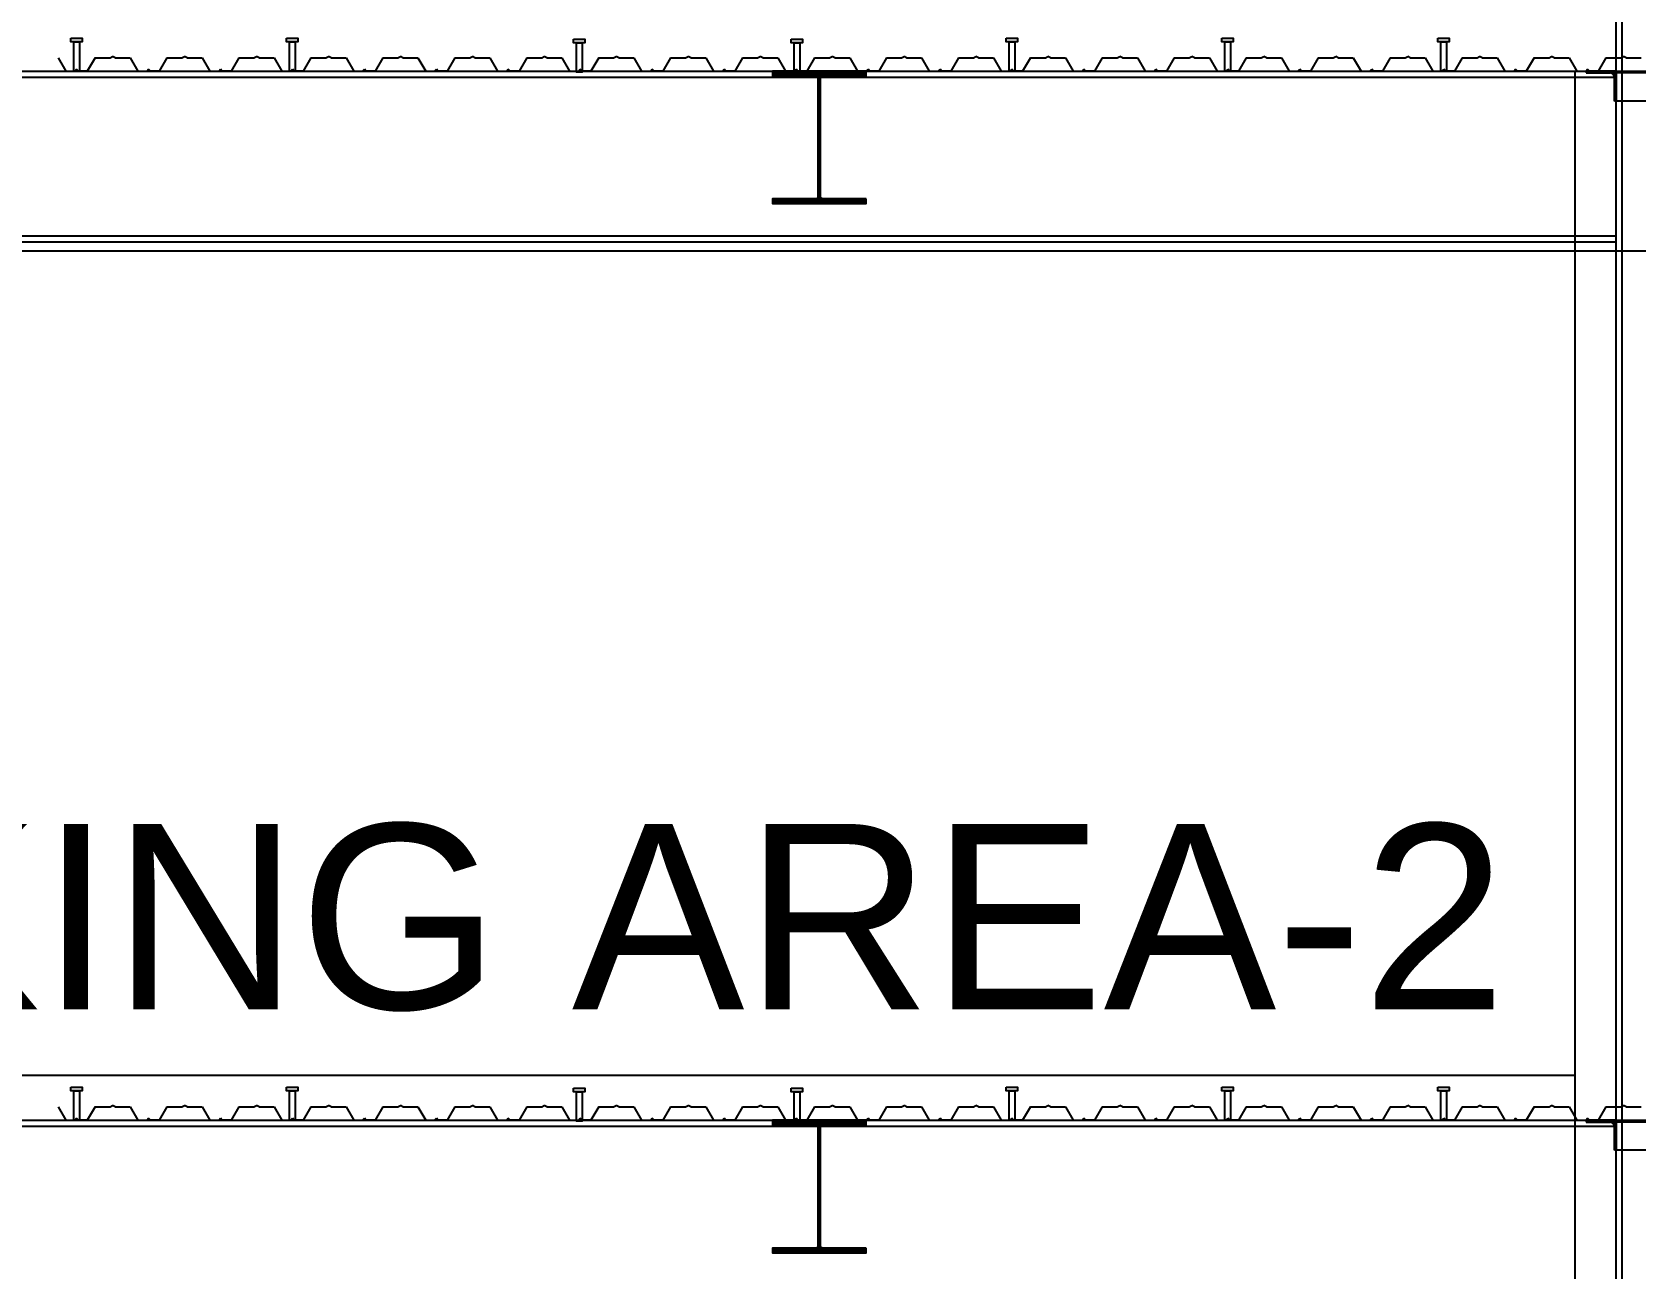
# Model space of a CAD drawing. Header units: millimetres. Extents: x 2148 to 2681, y 758 to 986.
# Drawn here: x 2204.462 to 2207.137, y 857.584 to 859.647 of the extents above; entities that cross this region are included whole.
import ezdxf

# ---------------------------------------------------------------- set-up
doc = ezdxf.new("R2010")
doc.units = ezdxf.units.MM
doc.linetypes.add('HIDDEN', pattern=[0.375, 0.25, -0.125])
for name, color, linetype in [('D', 1, 'Continuous'), ('HATCH', 8, 'Continuous'), ('Layer2', 8, 'Continuous'), ('TEXT', 6, 'Continuous')]:
    doc.layers.add(name, color=color, linetype=linetype)
doc.styles.add('SWISS', font='swissl.ttf')

msp = doc.modelspace()

# ---------------------------------------------------------------- hatches: boundary and pattern name
at = {"layer": 'HATCH', "ltscale": 0.5}
h = msp.add_hatch(dxfattribs=at)
h.set_pattern_fill('ANSI31', color=256, scale=0.00775, style=0)
h.set_pattern_definition([(45, (64006.031959, 2989.7111039), (-0.000685009694274, 0.000685009694274), [])])
edge = h.paths.add_edge_path()
edge.add_line((2205.8534623, 859.3689339), (2205.780374, 859.3689339))
edge.add_arc((2205.780374, 859.3719562), 0.0030223, 174.0972671, 270, ccw=False)
edge.add_line((2205.7773678, 859.372267), (2205.7773678, 859.5709758))
edge.add_arc((2205.780374, 859.5712866), 0.0030223, 89.6345547, 185.9027329, ccw=False)
edge.add_line((2205.7803933, 859.5743089), (2205.8534623, 859.5743089))
edge.add_line((2205.8534623, 859.5743089), (2205.8534623, 859.5820589))
edge.add_line((2205.8534623, 859.5820589), (2205.6968324, 859.5820589))
edge.add_line((2205.6968324, 859.5820589), (2205.6968324, 859.5743089))
edge.add_line((2205.6968324, 859.5743089), (2205.7696889, 859.5743089))
edge.add_arc((2205.7697081, 859.5712866), 0.0030223, -4.2920933, 90.3654453, ccw=False)
edge.add_line((2205.7727219, 859.5710605), (2205.7727219, 859.3721824))
edge.add_arc((2205.7697081, 859.3719562), 0.0030223, -89.9999999, 4.2920934, ccw=False)
edge.add_line((2205.7697081, 859.3689339), (2205.6968324, 859.3689339))
edge.add_line((2205.6968324, 859.3689339), (2205.6968324, 859.3611839))
edge.add_line((2205.6968324, 859.3611839), (2205.8534623, 859.3611839))
edge.add_line((2205.8534623, 859.3611839), (2205.8534623, 859.3689339))
h = msp.add_hatch(dxfattribs=at)
h.set_pattern_fill('ANSI31', color=256, scale=0.01, style=0)
h.set_pattern_definition([(45, (81958.543143, 3608.1356654), (-0.000883883476483, 0.000883883476483), [])])
h.paths.add_polyline_path([(2207.1012112, 859.5726456, 0.318843234), (2207.0949172, 859.5790589), (2207.104347, 859.5790589), (2207.1042112, 859.5320591), (2207.1012112, 859.5320591)])
h.paths.add_polyline_path([(2207.0543436, 859.5820589), (2207.0543436, 859.5790589), (2207.104347, 859.5790589), (2207.1043557, 859.5820589)])
h = msp.add_hatch(dxfattribs=at)
h.set_pattern_fill('ANSI31', color=256, scale=0.00775, style=0)
h.set_pattern_definition([(45, (64006.031959, 2987.9611039), (-0.000685009694274, 0.000685009694274), [])])
edge = h.paths.add_edge_path()
edge.add_line((2205.8534623, 857.6189339), (2205.780374, 857.6189339))
edge.add_arc((2205.780374, 857.6219562), 0.0030223, 174.0972671, 270, ccw=False)
edge.add_line((2205.7773678, 857.622267), (2205.7773678, 857.8209758))
edge.add_arc((2205.780374, 857.8212866), 0.0030223, 89.6345547, 185.9027329, ccw=False)
edge.add_line((2205.7803933, 857.8243089), (2205.8534623, 857.8243089))
edge.add_line((2205.8534623, 857.8243089), (2205.8534623, 857.8320589))
edge.add_line((2205.8534623, 857.8320589), (2205.6968324, 857.8320589))
edge.add_line((2205.6968324, 857.8320589), (2205.6968324, 857.8243089))
edge.add_line((2205.6968324, 857.8243089), (2205.7696889, 857.8243089))
edge.add_arc((2205.7697081, 857.8212866), 0.0030223, -4.2920933, 90.3654453, ccw=False)
edge.add_line((2205.7727219, 857.8210605), (2205.7727219, 857.6221824))
edge.add_arc((2205.7697081, 857.6219562), 0.0030223, -89.9999999, 4.2920934, ccw=False)
edge.add_line((2205.7697081, 857.6189339), (2205.6968324, 857.6189339))
edge.add_line((2205.6968324, 857.6189339), (2205.6968324, 857.6111839))
edge.add_line((2205.6968324, 857.6111839), (2205.8534623, 857.6111839))
edge.add_line((2205.8534623, 857.6111839), (2205.8534623, 857.6189339))
h = msp.add_hatch(dxfattribs=at)
h.set_pattern_fill('ANSI31', color=256, scale=0.01, style=0)
h.set_pattern_definition([(45, (81958.543143, 3606.3856654), (-0.000883883476483, 0.000883883476483), [])])
h.paths.add_polyline_path([(2207.1012112, 857.8226456, 0.318843234), (2207.0949172, 857.8290589), (2207.104347, 857.8290589), (2207.1042112, 857.7820591), (2207.1012112, 857.7820591)])
h.paths.add_polyline_path([(2207.0543436, 857.8320589), (2207.0543436, 857.8290589), (2207.104347, 857.8290589), (2207.1043557, 857.8320589)])

# ---------------------------------------------------------------- linework, layer by layer
at = {"layer": 'D', "ltscale": 0.5}
for p, q in [((2202.9467128, 859.5820589, 0), (2207.103733, 859.5820589, 0)), ((2202.9467128, 859.5720589, 0), (2207.103733, 859.5720589, 0)), ((2207.0543436, 859.5820589, 0), (2207.0543436, 859.5790589, 0)), ((2207.4973476, 859.5790589, 0), (2207.0543436, 859.5790589, 0)), ((2207.1012112, 859.5320591, 0), (2207.1012112, 859.5726456, 0)), ((2207.45048, 859.5320591, 0), (2207.1012112, 859.5320591, 0)), ((2202.9467128, 859.3070589, 0), (2207.103733, 859.3070589, 0)), ((2202.9467128, 859.2970589, 0), (2207.103733, 859.2970589, 0)), ((2202.9467128, 857.9070589, 0), (2207.0353786, 857.9070589, 0.0000001)), ((2202.9467128, 857.9070589, 0), (2207.0353786, 857.9070589, 0)), ((2202.9467128, 857.8320589, 0), (2207.103733, 857.8320589, 0)), ((2202.9467128, 857.8220589, 0), (2207.103733, 857.8220589, 0)), ((2207.0543436, 857.8320589, 0), (2207.0543436, 857.8290589, 0)), ((2207.4973476, 857.8290589, 0), (2207.0543436, 857.8290589, 0)), ((2207.1012112, 857.7820591, 0), (2207.1012112, 857.8226456, 0)), ((2207.45048, 857.7820591, 0), (2207.1012112, 857.7820591, 0))]:
    msp.add_line(p, q, dxfattribs=at)
at = {"layer": 'D', "color": 3, "ltscale": 0.5}
for p, q in [((2207.1043557, 853.1570589, 0), (2207.1043557, 859.5820587, 0)), ((2207.1143557, 853.1570589, 0), (2207.1143557, 859.5820587, 0))]:
    msp.add_line(p, q, dxfattribs=at)
at = {"layer": 'D', "color": 3, "ltscale": 0.5, "elevation": 0}
for points in [[(2205.8534623, 859.3689339), (2205.780374, 859.3689339, -0.444720244), (2205.7773678, 859.372267), (2205.7773678, 859.5709758, -0.446631522), (2205.7803933, 859.5743089), (2205.8534623, 859.5743089), (2205.8534623, 859.5820589), (2205.6968324, 859.5820589), (2205.6968324, 859.5743089), (2205.7696889, 859.5743089, -0.438228127), (2205.7727219, 859.5710605), (2205.7727219, 859.3721824, -0.436328672), (2205.7697081, 859.3689339), (2205.6968324, 859.3689339), (2205.6968324, 859.3611839), (2205.8534623, 859.3611839)], [(2205.8534623, 857.6189339), (2205.780374, 857.6189339, -0.444720244), (2205.7773678, 857.622267), (2205.7773678, 857.8209758, -0.446631522), (2205.7803933, 857.8243089), (2205.8534623, 857.8243089), (2205.8534623, 857.8320589), (2205.6968324, 857.8320589), (2205.6968324, 857.8243089), (2205.7696889, 857.8243089, -0.438228127), (2205.7727219, 857.8210605), (2205.7727219, 857.6221824, -0.436328672), (2205.7697081, 857.6189339), (2205.6968324, 857.6189339), (2205.6968324, 857.6111839), (2205.8534623, 857.6111839)]]:
    msp.add_lwpolyline(points, format="xyb", close=True, dxfattribs=at)
at = {"layer": 'D', "ltscale": 0.5}
for centre in [(2207.0935468, 859.5714189, 0), (2207.0935468, 857.8214189, 0)]:
    msp.add_arc(centre, 0.0077619, 9.0929731, 79.8310934, dxfattribs=at)
at = {"layer": 'HATCH', "ltscale": 0.5}
for p, q in [((2204.5056853, 859.6042302, 0), (2204.5185458, 859.5820589, 0)), ((2204.5670655, 859.6042302, 0), (2204.554205, 859.5820589, 0)), ((2204.5670655, 859.6042302, 0), (2204.5920655, 859.6042302, 0)), ((2204.5920655, 859.6042302, 0), (2204.5963789, 859.6065789, -0.0000002)), ((2204.6006922, 859.6042302, 0), (2204.5963789, 859.6065789, -0.0000002)), ((2204.6006922, 859.6042302, 0), (2204.6256922, 859.6042302, 0)), ((2204.6256922, 859.6042302, 0), (2204.6385527, 859.5820589, 0)), ((2204.6870725, 859.6042302, 0), (2204.6742119, 859.5820589, 0)), ((2204.6870725, 859.6042302, 0), (2204.7120725, 859.6042302, 0)), ((2204.7120725, 859.6042302, 0), (2204.7163858, 859.6065789, -0.0000002)), ((2204.7206992, 859.6042302, 0), (2204.7163858, 859.6065789, -0.0000002)), ((2204.7206992, 859.6042302, 0), (2204.7456992, 859.6042302, 0)), ((2204.7456992, 859.6042302, 0), (2204.7585597, 859.5820589, 0)), ((2204.8070794, 859.6042302, 0), (2204.7942189, 859.5820589, 0)), ((2204.8070794, 859.6042302, 0), (2204.8320794, 859.6042302, 0)), ((2204.8320794, 859.6042302, 0), (2204.8363927, 859.6065789, -0.0000002)), ((2204.8407061, 859.6042302, 0), (2204.8363927, 859.6065789, -0.0000002)), ((2204.8407061, 859.6042302, 0), (2204.8657061, 859.6042302, 0)), ((2204.8657061, 859.6042302, 0), (2204.8785666, 859.5820589, 0)), ((2204.9270863, 859.6042302, 0), (2204.9142258, 859.5820589, 0)), ((2204.9270863, 859.6042302, 0), (2204.9520863, 859.6042302, 0)), ((2204.9520863, 859.6042302, 0), (2204.9563996, 859.6065789, -0.0000002)), ((2204.960713, 859.6042302, 0), (2204.9563996, 859.6065789, -0.0000002)), ((2204.960713, 859.6042302, 0), (2204.985713, 859.6042302, 0)), ((2204.985713, 859.6042302, 0), (2204.9985735, 859.5820589, 0)), ((2205.0470932, 859.6042302, 0), (2205.0342327, 859.5820589, 0)), ((2205.0470932, 859.6042302, 0), (2205.0720932, 859.6042302, 0)), ((2205.0720932, 859.6042302, 0), (2205.0764066, 859.6065789, -0.0000002)), ((2205.0807199, 859.6042302, 0), (2205.0764066, 859.6065789, -0.0000002)), ((2205.0807199, 859.6042302, 0), (2205.1057199, 859.6042302, 0)), ((2205.1057199, 859.6042302, 0), (2205.1185804, 859.5820589, 0)), ((2205.1671001, 859.6042302, 0), (2205.1542396, 859.5820589, 0)), ((2205.1671001, 859.6042302, 0), (2205.1921001, 859.6042302, 0)), ((2205.1921001, 859.6042302, 0), (2205.1964135, 859.6065789, -0.0000002)), ((2205.2007268, 859.6042302, 0), (2205.1964135, 859.6065789, -0.0000002)), ((2205.2007268, 859.6042302, 0), (2205.2257268, 859.6042302, 0)), ((2205.2257268, 859.6042302, 0), (2205.2385873, 859.5820589, 0)), ((2205.287107, 859.6042302, 0), (2205.2742465, 859.5820589, 0)), ((2205.287107, 859.6042302, 0), (2205.312107, 859.6042302, 0)), ((2205.312107, 859.6042302, 0), (2205.3164204, 859.6065789, -0.0000002)), ((2205.3207337, 859.6042302, 0), (2205.3164204, 859.6065789, -0.0000002)), ((2205.3207337, 859.6042302, 0), (2205.3457337, 859.6042302, 0)), ((2205.3457337, 859.6042302, 0), (2205.3585943, 859.5820589, 0)), ((2205.407114, 859.6042302, 0), (2205.3942535, 859.5820589, 0)), ((2205.407114, 859.6042302, 0), (2205.432114, 859.6042302, 0)), ((2205.432114, 859.6042302, 0), (2205.4364273, 859.6065789, -0.0000002)), ((2205.4407407, 859.6042302, 0), (2205.4364273, 859.6065789, -0.0000002)), ((2205.4407407, 859.6042302, 0), (2205.4657407, 859.6042302, 0)), ((2205.4657407, 859.6042302, 0), (2205.4786012, 859.5820589, 0)), ((2205.5271209, 859.6042302, 0), (2205.5142604, 859.5820589, 0)), ((2205.5271209, 859.6042302, 0), (2205.5521209, 859.6042302, 0)), ((2205.5521209, 859.6042302, 0), (2205.5564342, 859.6065789, -0.0000002)), ((2205.5607476, 859.6042302, 0), (2205.5564342, 859.6065789, -0.0000002)), ((2205.5607476, 859.6042302, 0), (2205.5857476, 859.6042302, 0)), ((2205.5857476, 859.6042302, 0), (2205.5986081, 859.5820589, 0)), ((2205.6471278, 859.6042302, 0), (2205.6342673, 859.5820589, 0)), ((2205.6471278, 859.6042302, 0), (2205.6721278, 859.6042302, 0)), ((2205.6721278, 859.6042302, 0), (2205.6764411, 859.6065789, -0.0000002)), ((2205.6807545, 859.6042302, 0), (2205.6764411, 859.6065789, -0.0000002)), ((2205.6807545, 859.6042302, 0), (2205.7057545, 859.6042302, 0)), ((2205.7057545, 859.6042302, 0), (2205.718615, 859.5820589, 0)), ((2205.7671347, 859.6042302, 0), (2205.7542742, 859.5820589, 0)), ((2205.7671347, 859.6042302, 0), (2205.7921347, 859.6042302, 0)), ((2205.7921347, 859.6042302, 0), (2205.7964481, 859.6065789, -0.0000002)), ((2205.8007614, 859.6042302, 0), (2205.7964481, 859.6065789, -0.0000002)), ((2205.8007614, 859.6042302, 0), (2205.8257614, 859.6042302, 0)), ((2205.8257614, 859.6042302, 0), (2205.8386219, 859.5820589, 0)), ((2205.8871416, 859.6042302, 0), (2205.8742811, 859.5820589, 0)), ((2205.8871416, 859.6042302, 0), (2205.9121416, 859.6042302, 0)), ((2205.9121416, 859.6042302, 0), (2205.916455, 859.6065789, -0.0000002)), ((2205.9207683, 859.6042302, 0), (2205.916455, 859.6065789, -0.0000002)), ((2205.9207683, 859.6042302, 0), (2205.9457683, 859.6042302, 0)), ((2205.9457683, 859.6042302, 0), (2205.9586288, 859.5820589, 0)), ((2206.0071485, 859.6042302, 0), (2205.994288, 859.5820589, 0)), ((2206.0071485, 859.6042302, 0), (2206.0321485, 859.6042302, 0)), ((2206.0321485, 859.6042302, 0), (2206.0364619, 859.6065789, -0.0000002)), ((2206.0407753, 859.6042302, 0), (2206.0364619, 859.6065789, -0.0000002)), ((2206.0407753, 859.6042302, 0), (2206.0657753, 859.6042302, 0)), ((2206.0657753, 859.6042302, 0), (2206.0786358, 859.5820589, 0)), ((2206.1271555, 859.6042302, 0), (2206.114295, 859.5820589, 0)), ((2206.1271555, 859.6042302, 0), (2206.1521555, 859.6042302, 0)), ((2206.1521555, 859.6042302, 0), (2206.1564688, 859.6065789, -0.0000002)), ((2206.1607822, 859.6042302, 0), (2206.1564688, 859.6065789, -0.0000002)), ((2206.1607822, 859.6042302, 0), (2206.1857822, 859.6042302, 0)), ((2206.1857822, 859.6042302, 0), (2206.1986427, 859.5820589, 0)), ((2206.2471624, 859.6042302, 0), (2206.2343019, 859.5820589, 0)), ((2206.2471624, 859.6042302, 0), (2206.2721624, 859.6042302, 0)), ((2206.2721624, 859.6042302, 0), (2206.2764757, 859.6065789, -0.0000002)), ((2206.2807891, 859.6042302, 0), (2206.2764757, 859.6065789, -0.0000002)), ((2206.2807891, 859.6042302, 0), (2206.3057891, 859.6042302, 0)), ((2206.3057891, 859.6042302, 0), (2206.3186496, 859.5820589, 0)), ((2206.3671693, 859.6042302, 0), (2206.3543088, 859.5820589, 0)), ((2206.3671693, 859.6042302, 0), (2206.3921693, 859.6042302, 0)), ((2206.3921693, 859.6042302, 0), (2206.3964826, 859.6065789, -0.0000002)), ((2206.400796, 859.6042302, 0), (2206.3964826, 859.6065789, -0.0000002)), ((2206.400796, 859.6042302, 0), (2206.425796, 859.6042302, 0)), ((2206.425796, 859.6042302, 0), (2206.4386565, 859.5820589, 0)), ((2206.4871762, 859.6042302, 0), (2206.4743157, 859.5820589, 0)), ((2206.4871762, 859.6042302, 0), (2206.5121762, 859.6042302, 0)), ((2206.5121762, 859.6042302, 0), (2206.5164896, 859.6065789, -0.0000002)), ((2206.5208029, 859.6042302, 0), (2206.5164896, 859.6065789, -0.0000002)), ((2206.5208029, 859.6042302, 0), (2206.5458029, 859.6042302, 0)), ((2206.5458029, 859.6042302, 0), (2206.5586634, 859.5820589, 0)), ((2206.6071831, 859.6042302, 0), (2206.5943226, 859.5820589, 0)), ((2206.6071831, 859.6042302, 0), (2206.6321831, 859.6042302, 0)), ((2206.6321831, 859.6042302, 0), (2206.6364965, 859.6065789, -0.0000002)), ((2206.6408098, 859.6042302, 0), (2206.6364965, 859.6065789, -0.0000002)), ((2206.6408098, 859.6042302, 0), (2206.6658098, 859.6042302, 0)), ((2206.6658098, 859.6042302, 0), (2206.6786703, 859.5820589, 0)), ((2206.72719, 859.6042302, 0), (2206.7143295, 859.5820589, 0)), ((2206.72719, 859.6042302, 0), (2206.75219, 859.6042302, 0)), ((2206.75219, 859.6042302, 0), (2206.7565034, 859.6065789, -0.0000002)), ((2206.7608168, 859.6042302, 0), (2206.7565034, 859.6065789, -0.0000002)), ((2206.7608168, 859.6042302, 0), (2206.7858168, 859.6042302, 0)), ((2206.7858168, 859.6042302, 0), (2206.7986773, 859.5820589, 0)), ((2206.847197, 859.6042302, 0), (2206.8343365, 859.5820589, 0)), ((2206.847197, 859.6042302, 0), (2206.872197, 859.6042302, 0)), ((2206.872197, 859.6042302, 0), (2206.8765103, 859.6065789, -0.0000002)), ((2206.8808237, 859.6042302, 0), (2206.8765103, 859.6065789, -0.0000002)), ((2206.8808237, 859.6042302, 0), (2206.9058237, 859.6042302, 0)), ((2206.9058237, 859.6042302, 0), (2206.9186842, 859.5820589, 0)), ((2206.9672039, 859.6042302, 0), (2206.9543434, 859.5820589, 0)), ((2206.9672039, 859.6042302, 0), (2206.9922039, 859.6042302, 0)), ((2206.9922039, 859.6042302, 0), (2206.9965172, 859.6065789, -0.0000002)), ((2207.0008306, 859.6042302, 0), (2206.9965172, 859.6065789, -0.0000002)), ((2207.0008306, 859.6042302, 0), (2207.0258306, 859.6042302, 0)), ((2207.0258306, 859.6042302, 0), (2207.0386911, 859.5820589, 0)), ((2207.0872108, 859.6042302, 0), (2207.0743503, 859.5820589, 0)), ((2207.0872108, 859.6042302, 0), (2207.1122108, 859.6042302, 0)), ((2207.1122108, 859.6042302, 0), (2207.1165242, 859.6065789, -0.0000002)), ((2207.1208375, 859.6042302, 0), (2207.1165242, 859.6065789, -0.0000002)), ((2207.1208375, 859.6042302, 0), (2207.1458375, 859.6042302, 0)), ((2204.5185458, 859.5820589, 0), (2204.5334038, 859.5820589, 0)), ((2204.5334038, 859.5820589, 0), (2204.5363754, 859.5853369, -0.0000002)), ((2204.539347, 859.5820589, 0), (2204.5363754, 859.5853369, -0.0000002)), ((2204.554205, 859.5820589, 0), (2204.539347, 859.5820589, 0)), ((2204.6385527, 859.5820589, 0), (2204.6534107, 859.5820589, 0)), ((2204.6534107, 859.5820589, 0), (2204.6563823, 859.5853369, -0.0000002)), ((2204.6593539, 859.5820589, 0), (2204.6563823, 859.5853369, -0.0000002)), ((2204.6742119, 859.5820589, 0), (2204.6593539, 859.5820589, 0)), ((2204.7585597, 859.5820589, 0), (2204.7734177, 859.5820589, 0)), ((2204.7734177, 859.5820589, 0), (2204.7763893, 859.5853369, -0.0000002)), ((2204.7793609, 859.5820589, 0), (2204.7763893, 859.5853369, -0.0000002)), ((2204.7942189, 859.5820589, 0), (2204.7793609, 859.5820589, 0)), ((2204.8785666, 859.5820589, 0), (2204.8934246, 859.5820589, 0)), ((2204.8934246, 859.5820589, 0), (2204.8963962, 859.5853369, -0.0000002)), ((2204.8993678, 859.5820589, 0), (2204.8963962, 859.5853369, -0.0000002)), ((2204.9142258, 859.5820589, 0), (2204.8993678, 859.5820589, 0)), ((2204.9985735, 859.5820589, 0), (2205.0134315, 859.5820589, 0)), ((2205.0134315, 859.5820589, 0), (2205.0164031, 859.5853369, -0.0000002)), ((2205.0193747, 859.5820589, 0), (2205.0164031, 859.5853369, -0.0000002)), ((2205.0342327, 859.5820589, 0), (2205.0193747, 859.5820589, 0)), ((2205.1185804, 859.5820589, 0), (2205.1334384, 859.5820589, 0)), ((2205.1334384, 859.5820589, 0), (2205.13641, 859.5853369, -0.0000002)), ((2205.1393816, 859.5820589, 0), (2205.13641, 859.5853369, -0.0000002)), ((2205.1542396, 859.5820589, 0), (2205.1393816, 859.5820589, 0)), ((2205.2385873, 859.5820589, 0), (2205.2534453, 859.5820589, 0)), ((2205.2534453, 859.5820589, 0), (2205.2564169, 859.5853369, -0.0000002)), ((2205.2593885, 859.5820589, 0), (2205.2564169, 859.5853369, -0.0000002)), ((2205.2742465, 859.5820589, 0), (2205.2593885, 859.5820589, 0)), ((2205.3585943, 859.5820589, 0), (2205.3734523, 859.5820589, 0)), ((2205.3734523, 859.5820589, 0), (2205.3764239, 859.5853369, -0.0000002)), ((2205.3793955, 859.5820589, 0), (2205.3764239, 859.5853369, -0.0000002)), ((2205.3942535, 859.5820589, 0), (2205.3793955, 859.5820589, 0)), ((2205.4786012, 859.5820589, 0), (2205.4934592, 859.5820589, 0)), ((2205.4934592, 859.5820589, 0), (2205.4964308, 859.5853369, -0.0000002)), ((2205.4994024, 859.5820589, 0), (2205.4964308, 859.5853369, -0.0000002)), ((2205.5142604, 859.5820589, 0), (2205.4994024, 859.5820589, 0)), ((2205.5986081, 859.5820589, 0), (2205.6134661, 859.5820589, 0)), ((2205.6134661, 859.5820589, 0), (2205.6164377, 859.5853369, -0.0000002)), ((2205.6194093, 859.5820589, 0), (2205.6164377, 859.5853369, -0.0000002)), ((2205.6342673, 859.5820589, 0), (2205.6194093, 859.5820589, 0)), ((2205.718615, 859.5820589, 0), (2205.733473, 859.5820589, 0)), ((2205.733473, 859.5820589, 0), (2205.7364446, 859.5853369, -0.0000002)), ((2205.7394162, 859.5820589, 0), (2205.7364446, 859.5853369, -0.0000002)), ((2205.7542742, 859.5820589, 0), (2205.7394162, 859.5820589, 0)), ((2205.8386219, 859.5820589, 0), (2205.8534799, 859.5820589, 0)), ((2205.8534799, 859.5820589, 0), (2205.8564515, 859.5853369, -0.0000002)), ((2205.8594231, 859.5820589, 0), (2205.8564515, 859.5853369, -0.0000002)), ((2205.8742811, 859.5820589, 0), (2205.8594231, 859.5820589, 0)), ((2205.9586288, 859.5820589, 0), (2205.9734868, 859.5820589, 0)), ((2205.9734868, 859.5820589, 0), (2205.9764584, 859.5853369, -0.0000002)), ((2205.97943, 859.5820589, 0), (2205.9764584, 859.5853369, -0.0000002)), ((2205.994288, 859.5820589, 0), (2205.97943, 859.5820589, 0)), ((2206.0786358, 859.5820589, 0), (2206.0934938, 859.5820589, 0)), ((2206.0934938, 859.5820589, 0), (2206.0964654, 859.5853369, -0.0000002)), ((2206.099437, 859.5820589, 0), (2206.0964654, 859.5853369, -0.0000002)), ((2206.114295, 859.5820589, 0), (2206.099437, 859.5820589, 0)), ((2206.1986427, 859.5820589, 0), (2206.2135007, 859.5820589, 0)), ((2206.2135007, 859.5820589, 0), (2206.2164723, 859.5853369, -0.0000002)), ((2206.2194439, 859.5820589, 0), (2206.2164723, 859.5853369, -0.0000002)), ((2206.2343019, 859.5820589, 0), (2206.2194439, 859.5820589, 0)), ((2206.3186496, 859.5820589, 0), (2206.3335076, 859.5820589, 0)), ((2206.3335076, 859.5820589, 0), (2206.3364792, 859.5853369, -0.0000002)), ((2206.3394508, 859.5820589, 0), (2206.3364792, 859.5853369, -0.0000002)), ((2206.3543088, 859.5820589, 0), (2206.3394508, 859.5820589, 0)), ((2206.4386565, 859.5820589, 0), (2206.4535145, 859.5820589, 0)), ((2206.4535145, 859.5820589, 0), (2206.4564861, 859.5853369, -0.0000002)), ((2206.4594577, 859.5820589, 0), (2206.4564861, 859.5853369, -0.0000002)), ((2206.4743157, 859.5820589, 0), (2206.4594577, 859.5820589, 0)), ((2206.5586634, 859.5820589, 0), (2206.5735214, 859.5820589, 0)), ((2206.5735214, 859.5820589, 0), (2206.576493, 859.5853369, -0.0000002)), ((2206.5794646, 859.5820589, 0), (2206.576493, 859.5853369, -0.0000002)), ((2206.5943226, 859.5820589, 0), (2206.5794646, 859.5820589, 0)), ((2206.6786703, 859.5820589, 0), (2206.6935283, 859.5820589, 0)), ((2206.6935283, 859.5820589, 0), (2206.6964999, 859.5853369, -0.0000002)), ((2206.6994715, 859.5820589, 0), (2206.6964999, 859.5853369, -0.0000002)), ((2206.7143295, 859.5820589, 0), (2206.6994715, 859.5820589, 0)), ((2206.7986773, 859.5820589, 0), (2206.8135353, 859.5820589, 0)), ((2206.8135353, 859.5820589, 0), (2206.8165069, 859.5853369, -0.0000002)), ((2206.8194785, 859.5820589, 0), (2206.8165069, 859.5853369, -0.0000002)), ((2206.8343365, 859.5820589, 0), (2206.8194785, 859.5820589, 0)), ((2206.9186842, 859.5820589, 0), (2206.9335422, 859.5820589, 0)), ((2206.9335422, 859.5820589, 0), (2206.9365138, 859.5853369, -0.0000002)), ((2206.9394854, 859.5820589, 0), (2206.9365138, 859.5853369, -0.0000002)), ((2206.9543434, 859.5820589, 0), (2206.9394854, 859.5820589, 0)), ((2207.0386911, 859.5820589, 0), (2207.0535491, 859.5820589, 0)), ((2207.0535491, 859.5820589, 0), (2207.0565207, 859.5853369, -0.0000002)), ((2207.0543436, 859.5820589, 0), (2207.4973476, 859.5820589, 0)), ((2207.0543436, 859.5790589, 0), (2207.0949172, 859.5790589, 0)), ((2207.0594923, 859.5820589, 0), (2207.0565207, 859.5853369, -0.0000002)), ((2207.0743503, 859.5820589, 0), (2207.0594923, 859.5820589, 0)), ((2207.1043557, 859.5820589, 0), (2207.1042112, 859.5320591, 0)), ((2207.1042112, 859.5320591, 0), (2207.1012112, 859.5320591, 0)), ((2204.5056853, 857.8542302, 0), (2204.5185458, 857.8320589, 0)), ((2204.5670655, 857.8542302, 0), (2204.554205, 857.8320589, 0)), ((2204.5670655, 857.8542302, 0), (2204.5920655, 857.8542302, 0)), ((2204.5920655, 857.8542302, 0), (2204.5963789, 857.8565789, -0.0000002)), ((2204.6006922, 857.8542302, 0), (2204.5963789, 857.8565789, -0.0000002)), ((2204.6006922, 857.8542302, 0), (2204.6256922, 857.8542302, 0)), ((2204.6256922, 857.8542302, 0), (2204.6385527, 857.8320589, 0)), ((2204.6870725, 857.8542302, 0), (2204.6742119, 857.8320589, 0)), ((2204.6870725, 857.8542302, 0), (2204.7120725, 857.8542302, 0)), ((2204.7120725, 857.8542302, 0), (2204.7163858, 857.8565789, -0.0000002)), ((2204.7206992, 857.8542302, 0), (2204.7163858, 857.8565789, -0.0000002)), ((2204.7206992, 857.8542302, 0), (2204.7456992, 857.8542302, 0)), ((2204.7456992, 857.8542302, 0), (2204.7585597, 857.8320589, 0)), ((2204.8070794, 857.8542302, 0), (2204.7942189, 857.8320589, 0)), ((2204.8070794, 857.8542302, 0), (2204.8320794, 857.8542302, 0)), ((2204.8320794, 857.8542302, 0), (2204.8363927, 857.8565789, -0.0000002)), ((2204.8407061, 857.8542302, 0), (2204.8363927, 857.8565789, -0.0000002)), ((2204.8407061, 857.8542302, 0), (2204.8657061, 857.8542302, 0)), ((2204.8657061, 857.8542302, 0), (2204.8785666, 857.8320589, 0)), ((2204.9270863, 857.8542302, 0), (2204.9142258, 857.8320589, 0)), ((2204.9270863, 857.8542302, 0), (2204.9520863, 857.8542302, 0)), ((2204.9520863, 857.8542302, 0), (2204.9563996, 857.8565789, -0.0000002)), ((2204.960713, 857.8542302, 0), (2204.9563996, 857.8565789, -0.0000002)), ((2204.960713, 857.8542302, 0), (2204.985713, 857.8542302, 0)), ((2204.985713, 857.8542302, 0), (2204.9985735, 857.8320589, 0)), ((2205.0470932, 857.8542302, 0), (2205.0342327, 857.8320589, 0)), ((2205.0470932, 857.8542302, 0), (2205.0720932, 857.8542302, 0)), ((2205.0720932, 857.8542302, 0), (2205.0764066, 857.8565789, -0.0000002)), ((2205.0807199, 857.8542302, 0), (2205.0764066, 857.8565789, -0.0000002)), ((2205.0807199, 857.8542302, 0), (2205.1057199, 857.8542302, 0)), ((2205.1057199, 857.8542302, 0), (2205.1185804, 857.8320589, 0)), ((2205.1671001, 857.8542302, 0), (2205.1542396, 857.8320589, 0)), ((2205.1671001, 857.8542302, 0), (2205.1921001, 857.8542302, 0)), ((2205.1921001, 857.8542302, 0), (2205.1964135, 857.8565789, -0.0000002)), ((2205.2007268, 857.8542302, 0), (2205.1964135, 857.8565789, -0.0000002)), ((2205.2007268, 857.8542302, 0), (2205.2257268, 857.8542302, 0)), ((2205.2257268, 857.8542302, 0), (2205.2385873, 857.8320589, 0)), ((2205.287107, 857.8542302, 0), (2205.2742465, 857.8320589, 0)), ((2205.287107, 857.8542302, 0), (2205.312107, 857.8542302, 0)), ((2205.312107, 857.8542302, 0), (2205.3164204, 857.8565789, -0.0000002)), ((2205.3207337, 857.8542302, 0), (2205.3164204, 857.8565789, -0.0000002)), ((2205.3207337, 857.8542302, 0), (2205.3457337, 857.8542302, 0)), ((2205.3457337, 857.8542302, 0), (2205.3585943, 857.8320589, 0)), ((2205.407114, 857.8542302, 0), (2205.3942535, 857.8320589, 0)), ((2205.407114, 857.8542302, 0), (2205.432114, 857.8542302, 0)), ((2205.432114, 857.8542302, 0), (2205.4364273, 857.8565789, -0.0000002)), ((2205.4407407, 857.8542302, 0), (2205.4364273, 857.8565789, -0.0000002)), ((2205.4407407, 857.8542302, 0), (2205.4657407, 857.8542302, 0)), ((2205.4657407, 857.8542302, 0), (2205.4786012, 857.8320589, 0)), ((2205.5271209, 857.8542302, 0), (2205.5142604, 857.8320589, 0)), ((2205.5271209, 857.8542302, 0), (2205.5521209, 857.8542302, 0)), ((2205.5521209, 857.8542302, 0), (2205.5564342, 857.8565789, -0.0000002)), ((2205.5607476, 857.8542302, 0), (2205.5564342, 857.8565789, -0.0000002)), ((2205.5607476, 857.8542302, 0), (2205.5857476, 857.8542302, 0)), ((2205.5857476, 857.8542302, 0), (2205.5986081, 857.8320589, 0)), ((2205.6471278, 857.8542302, 0), (2205.6342673, 857.8320589, 0)), ((2205.6471278, 857.8542302, 0), (2205.6721278, 857.8542302, 0)), ((2205.6721278, 857.8542302, 0), (2205.6764411, 857.8565789, -0.0000002)), ((2205.6807545, 857.8542302, 0), (2205.6764411, 857.8565789, -0.0000002)), ((2205.6807545, 857.8542302, 0), (2205.7057545, 857.8542302, 0)), ((2205.7057545, 857.8542302, 0), (2205.718615, 857.8320589, 0)), ((2205.7671347, 857.8542302, 0), (2205.7542742, 857.8320589, 0)), ((2205.7671347, 857.8542302, 0), (2205.7921347, 857.8542302, 0)), ((2205.7921347, 857.8542302, 0), (2205.7964481, 857.8565789, -0.0000002)), ((2205.8007614, 857.8542302, 0), (2205.7964481, 857.8565789, -0.0000002)), ((2205.8007614, 857.8542302, 0), (2205.8257614, 857.8542302, 0)), ((2205.8257614, 857.8542302, 0), (2205.8386219, 857.8320589, 0)), ((2205.8871416, 857.8542302, 0), (2205.8742811, 857.8320589, 0)), ((2205.8871416, 857.8542302, 0), (2205.9121416, 857.8542302, 0)), ((2205.9121416, 857.8542302, 0), (2205.916455, 857.8565789, -0.0000002)), ((2205.9207683, 857.8542302, 0), (2205.916455, 857.8565789, -0.0000002)), ((2205.9207683, 857.8542302, 0), (2205.9457683, 857.8542302, 0)), ((2205.9457683, 857.8542302, 0), (2205.9586288, 857.8320589, 0)), ((2206.0071485, 857.8542302, 0), (2205.994288, 857.8320589, 0)), ((2206.0071485, 857.8542302, 0), (2206.0321485, 857.8542302, 0)), ((2206.0321485, 857.8542302, 0), (2206.0364619, 857.8565789, -0.0000002)), ((2206.0407753, 857.8542302, 0), (2206.0364619, 857.8565789, -0.0000002)), ((2206.0407753, 857.8542302, 0), (2206.0657753, 857.8542302, 0)), ((2206.0657753, 857.8542302, 0), (2206.0786358, 857.8320589, 0)), ((2206.1271555, 857.8542302, 0), (2206.114295, 857.8320589, 0)), ((2206.1271555, 857.8542302, 0), (2206.1521555, 857.8542302, 0)), ((2206.1521555, 857.8542302, 0), (2206.1564688, 857.8565789, -0.0000002)), ((2206.1607822, 857.8542302, 0), (2206.1564688, 857.8565789, -0.0000002)), ((2206.1607822, 857.8542302, 0), (2206.1857822, 857.8542302, 0)), ((2206.1857822, 857.8542302, 0), (2206.1986427, 857.8320589, 0)), ((2206.2471624, 857.8542302, 0), (2206.2343019, 857.8320589, 0)), ((2206.2471624, 857.8542302, 0), (2206.2721624, 857.8542302, 0)), ((2206.2721624, 857.8542302, 0), (2206.2764757, 857.8565789, -0.0000002)), ((2206.2807891, 857.8542302, 0), (2206.2764757, 857.8565789, -0.0000002)), ((2206.2807891, 857.8542302, 0), (2206.3057891, 857.8542302, 0)), ((2206.3057891, 857.8542302, 0), (2206.3186496, 857.8320589, 0)), ((2206.3671693, 857.8542302, 0), (2206.3543088, 857.8320589, 0)), ((2206.3671693, 857.8542302, 0), (2206.3921693, 857.8542302, 0)), ((2206.3921693, 857.8542302, 0), (2206.3964826, 857.8565789, -0.0000002)), ((2206.400796, 857.8542302, 0), (2206.3964826, 857.8565789, -0.0000002)), ((2206.400796, 857.8542302, 0), (2206.425796, 857.8542302, 0)), ((2206.425796, 857.8542302, 0), (2206.4386565, 857.8320589, 0)), ((2206.4871762, 857.8542302, 0), (2206.4743157, 857.8320589, 0)), ((2206.4871762, 857.8542302, 0), (2206.5121762, 857.8542302, 0)), ((2206.5121762, 857.8542302, 0), (2206.5164896, 857.8565789, -0.0000002)), ((2206.5208029, 857.8542302, 0), (2206.5164896, 857.8565789, -0.0000002)), ((2206.5208029, 857.8542302, 0), (2206.5458029, 857.8542302, 0)), ((2206.5458029, 857.8542302, 0), (2206.5586634, 857.8320589, 0)), ((2206.6071831, 857.8542302, 0), (2206.5943226, 857.8320589, 0)), ((2206.6071831, 857.8542302, 0), (2206.6321831, 857.8542302, 0)), ((2206.6321831, 857.8542302, 0), (2206.6364965, 857.8565789, -0.0000002)), ((2206.6408098, 857.8542302, 0), (2206.6364965, 857.8565789, -0.0000002)), ((2206.6408098, 857.8542302, 0), (2206.6658098, 857.8542302, 0)), ((2206.6658098, 857.8542302, 0), (2206.6786703, 857.8320589, 0)), ((2206.72719, 857.8542302, 0), (2206.7143295, 857.8320589, 0)), ((2206.72719, 857.8542302, 0), (2206.75219, 857.8542302, 0)), ((2206.75219, 857.8542302, 0), (2206.7565034, 857.8565789, -0.0000002)), ((2206.7608168, 857.8542302, 0), (2206.7565034, 857.8565789, -0.0000002)), ((2206.7608168, 857.8542302, 0), (2206.7858168, 857.8542302, 0)), ((2206.7858168, 857.8542302, 0), (2206.7986773, 857.8320589, 0)), ((2206.847197, 857.8542302, 0), (2206.8343365, 857.8320589, 0)), ((2206.847197, 857.8542302, 0), (2206.872197, 857.8542302, 0)), ((2206.872197, 857.8542302, 0), (2206.8765103, 857.8565789, -0.0000002)), ((2206.8808237, 857.8542302, 0), (2206.8765103, 857.8565789, -0.0000002)), ((2206.8808237, 857.8542302, 0), (2206.9058237, 857.8542302, 0)), ((2206.9058237, 857.8542302, 0), (2206.9186842, 857.8320589, 0)), ((2206.9672039, 857.8542302, 0), (2206.9543434, 857.8320589, 0)), ((2206.9672039, 857.8542302, 0), (2206.9922039, 857.8542302, 0)), ((2206.9922039, 857.8542302, 0), (2206.9965172, 857.8565789, -0.0000002)), ((2207.0008306, 857.8542302, 0), (2206.9965172, 857.8565789, -0.0000002)), ((2207.0008306, 857.8542302, 0), (2207.0258306, 857.8542302, 0)), ((2207.0258306, 857.8542302, 0), (2207.0386911, 857.8320589, 0)), ((2207.0872108, 857.8542302, 0), (2207.0743503, 857.8320589, 0)), ((2207.0872108, 857.8542302, 0), (2207.1122108, 857.8542302, 0)), ((2207.1122108, 857.8542302, 0), (2207.1165242, 857.8565789, -0.0000002)), ((2207.1208375, 857.8542302, 0), (2207.1165242, 857.8565789, -0.0000002)), ((2207.1208375, 857.8542302, 0), (2207.1458375, 857.8542302, 0)), ((2204.5185458, 857.8320589, 0), (2204.5334038, 857.8320589, 0)), ((2204.5334038, 857.8320589, 0), (2204.5363754, 857.8353369, -0.0000002)), ((2204.539347, 857.8320589, 0), (2204.5363754, 857.8353369, -0.0000002)), ((2204.554205, 857.8320589, 0), (2204.539347, 857.8320589, 0)), ((2204.6385527, 857.8320589, 0), (2204.6534107, 857.8320589, 0)), ((2204.6534107, 857.8320589, 0), (2204.6563823, 857.8353369, -0.0000002)), ((2204.6593539, 857.8320589, 0), (2204.6563823, 857.8353369, -0.0000002)), ((2204.6742119, 857.8320589, 0), (2204.6593539, 857.8320589, 0)), ((2204.7585597, 857.8320589, 0), (2204.7734177, 857.8320589, 0)), ((2204.7734177, 857.8320589, 0), (2204.7763893, 857.8353369, -0.0000002)), ((2204.7793609, 857.8320589, 0), (2204.7763893, 857.8353369, -0.0000002)), ((2204.7942189, 857.8320589, 0), (2204.7793609, 857.8320589, 0)), ((2204.8785666, 857.8320589, 0), (2204.8934246, 857.8320589, 0)), ((2204.8934246, 857.8320589, 0), (2204.8963962, 857.8353369, -0.0000002)), ((2204.8993678, 857.8320589, 0), (2204.8963962, 857.8353369, -0.0000002)), ((2204.9142258, 857.8320589, 0), (2204.8993678, 857.8320589, 0)), ((2204.9985735, 857.8320589, 0), (2205.0134315, 857.8320589, 0)), ((2205.0134315, 857.8320589, 0), (2205.0164031, 857.8353369, -0.0000002)), ((2205.0193747, 857.8320589, 0), (2205.0164031, 857.8353369, -0.0000002)), ((2205.0342327, 857.8320589, 0), (2205.0193747, 857.8320589, 0)), ((2205.1185804, 857.8320589, 0), (2205.1334384, 857.8320589, 0)), ((2205.1334384, 857.8320589, 0), (2205.13641, 857.8353369, -0.0000002)), ((2205.1393816, 857.8320589, 0), (2205.13641, 857.8353369, -0.0000002)), ((2205.1542396, 857.8320589, 0), (2205.1393816, 857.8320589, 0)), ((2205.2385873, 857.8320589, 0), (2205.2534453, 857.8320589, 0)), ((2205.2534453, 857.8320589, 0), (2205.2564169, 857.8353369, -0.0000002)), ((2205.2593885, 857.8320589, 0), (2205.2564169, 857.8353369, -0.0000002)), ((2205.2742465, 857.8320589, 0), (2205.2593885, 857.8320589, 0)), ((2205.3585943, 857.8320589, 0), (2205.3734523, 857.8320589, 0)), ((2205.3734523, 857.8320589, 0), (2205.3764239, 857.8353369, -0.0000002)), ((2205.3793955, 857.8320589, 0), (2205.3764239, 857.8353369, -0.0000002)), ((2205.3942535, 857.8320589, 0), (2205.3793955, 857.8320589, 0)), ((2205.4786012, 857.8320589, 0), (2205.4934592, 857.8320589, 0)), ((2205.4934592, 857.8320589, 0), (2205.4964308, 857.8353369, -0.0000002)), ((2205.4994024, 857.8320589, 0), (2205.4964308, 857.8353369, -0.0000002)), ((2205.5142604, 857.8320589, 0), (2205.4994024, 857.8320589, 0)), ((2205.5986081, 857.8320589, 0), (2205.6134661, 857.8320589, 0)), ((2205.6134661, 857.8320589, 0), (2205.6164377, 857.8353369, -0.0000002)), ((2205.6194093, 857.8320589, 0), (2205.6164377, 857.8353369, -0.0000002)), ((2205.6342673, 857.8320589, 0), (2205.6194093, 857.8320589, 0)), ((2205.718615, 857.8320589, 0), (2205.733473, 857.8320589, 0)), ((2205.733473, 857.8320589, 0), (2205.7364446, 857.8353369, -0.0000002)), ((2205.7394162, 857.8320589, 0), (2205.7364446, 857.8353369, -0.0000002)), ((2205.7542742, 857.8320589, 0), (2205.7394162, 857.8320589, 0)), ((2205.8386219, 857.8320589, 0), (2205.8534799, 857.8320589, 0)), ((2205.8534799, 857.8320589, 0), (2205.8564515, 857.8353369, -0.0000002)), ((2205.8594231, 857.8320589, 0), (2205.8564515, 857.8353369, -0.0000002)), ((2205.8742811, 857.8320589, 0), (2205.8594231, 857.8320589, 0)), ((2205.9586288, 857.8320589, 0), (2205.9734868, 857.8320589, 0)), ((2205.9734868, 857.8320589, 0), (2205.9764584, 857.8353369, -0.0000002)), ((2205.97943, 857.8320589, 0), (2205.9764584, 857.8353369, -0.0000002)), ((2205.994288, 857.8320589, 0), (2205.97943, 857.8320589, 0)), ((2206.0786358, 857.8320589, 0), (2206.0934938, 857.8320589, 0)), ((2206.0934938, 857.8320589, 0), (2206.0964654, 857.8353369, -0.0000002)), ((2206.099437, 857.8320589, 0), (2206.0964654, 857.8353369, -0.0000002)), ((2206.114295, 857.8320589, 0), (2206.099437, 857.8320589, 0)), ((2206.1986427, 857.8320589, 0), (2206.2135007, 857.8320589, 0)), ((2206.2135007, 857.8320589, 0), (2206.2164723, 857.8353369, -0.0000002)), ((2206.2194439, 857.8320589, 0), (2206.2164723, 857.8353369, -0.0000002)), ((2206.2343019, 857.8320589, 0), (2206.2194439, 857.8320589, 0)), ((2206.3186496, 857.8320589, 0), (2206.3335076, 857.8320589, 0)), ((2206.3335076, 857.8320589, 0), (2206.3364792, 857.8353369, -0.0000002)), ((2206.3394508, 857.8320589, 0), (2206.3364792, 857.8353369, -0.0000002)), ((2206.3543088, 857.8320589, 0), (2206.3394508, 857.8320589, 0)), ((2206.4386565, 857.8320589, 0), (2206.4535145, 857.8320589, 0)), ((2206.4535145, 857.8320589, 0), (2206.4564861, 857.8353369, -0.0000002)), ((2206.4594577, 857.8320589, 0), (2206.4564861, 857.8353369, -0.0000002)), ((2206.4743157, 857.8320589, 0), (2206.4594577, 857.8320589, 0)), ((2206.5586634, 857.8320589, 0), (2206.5735214, 857.8320589, 0)), ((2206.5735214, 857.8320589, 0), (2206.576493, 857.8353369, -0.0000002)), ((2206.5794646, 857.8320589, 0), (2206.576493, 857.8353369, -0.0000002)), ((2206.5943226, 857.8320589, 0), (2206.5794646, 857.8320589, 0)), ((2206.6786703, 857.8320589, 0), (2206.6935283, 857.8320589, 0)), ((2206.6935283, 857.8320589, 0), (2206.6964999, 857.8353369, -0.0000002)), ((2206.6994715, 857.8320589, 0), (2206.6964999, 857.8353369, -0.0000002)), ((2206.7143295, 857.8320589, 0), (2206.6994715, 857.8320589, 0)), ((2206.7986773, 857.8320589, 0), (2206.8135353, 857.8320589, 0)), ((2206.8135353, 857.8320589, 0), (2206.8165069, 857.8353369, -0.0000002)), ((2206.8194785, 857.8320589, 0), (2206.8165069, 857.8353369, -0.0000002)), ((2206.8343365, 857.8320589, 0), (2206.8194785, 857.8320589, 0)), ((2206.9186842, 857.8320589, 0), (2206.9335422, 857.8320589, 0)), ((2206.9335422, 857.8320589, 0), (2206.9365138, 857.8353369, -0.0000002)), ((2206.9394854, 857.8320589, 0), (2206.9365138, 857.8353369, -0.0000002)), ((2206.9543434, 857.8320589, 0), (2206.9394854, 857.8320589, 0)), ((2207.0386911, 857.8320589, 0), (2207.0535491, 857.8320589, 0)), ((2207.0535491, 857.8320589, 0), (2207.0565207, 857.8353369, -0.0000002)), ((2207.0543436, 857.8320589, 0), (2207.4973476, 857.8320589, 0)), ((2207.0543436, 857.8290589, 0), (2207.0949172, 857.8290589, 0)), ((2207.0594923, 857.8320589, 0), (2207.0565207, 857.8353369, -0.0000002)), ((2207.0743503, 857.8320589, 0), (2207.0594923, 857.8320589, 0)), ((2207.1043557, 857.8320589, 0), (2207.1042112, 857.7820591, 0)), ((2207.1042112, 857.7820591, 0), (2207.1012112, 857.7820591, 0))]:
    msp.add_line(p, q, dxfattribs=at)
at = {"layer": 'HATCH', "linetype": 'ByBlock', "ltscale": 0.5}
for p, q in [((2207.0360013, 853.1570589, 0), (2207.0360013, 859.5820589, 0)), ((2203.0150672, 859.2820589, 0), (2207.4473355, 859.2820589, 0))]:
    msp.add_line(p, q, dxfattribs=at)
at = {"layer": 'HATCH', "ltscale": 0.5}
for points, elevation in [([(2204.5265658, 859.6370336), (2204.5455726, 859.6370336), (2204.5455726, 859.6309804), (2204.5265658, 859.6309804)], 0), ([(2204.5315375, 859.6309804), (2204.5409757, 859.6309804), (2204.5409757, 859.5820589), (2204.5315375, 859.5820589)], 0), ([(2204.8865866, 859.6370336), (2204.9055934, 859.6370336), (2204.9055934, 859.6309804), (2204.8865866, 859.6309804)], 0), ([(2204.8915583, 859.6309804), (2204.9009964, 859.6309804), (2204.9009964, 859.5820589), (2204.8915583, 859.5820589)], 0), ([(2205.3651284, 859.6353946), (2205.3841352, 859.6353946), (2205.3841352, 859.6293414), (2205.3651284, 859.6293414)], 0.0000001), ([(2205.3701001, 859.6293414), (2205.3795383, 859.6293414), (2205.3795383, 859.5804199), (2205.3701001, 859.5804199)], 0.0000001), ([(2205.7281208, 859.6353946), (2205.7471276, 859.6353946), (2205.7471276, 859.6293414), (2205.7281208, 859.6293414)], 0.0000001), ([(2205.7330925, 859.6293414), (2205.7425307, 859.6293414), (2205.7425307, 859.5804199), (2205.7330925, 859.5804199)], 0.0000001), ([(2206.0866557, 859.6370336), (2206.1056625, 859.6370336), (2206.1056625, 859.6309804), (2206.0866557, 859.6309804)], 0), ([(2206.0916274, 859.6309804), (2206.1010656, 859.6309804), (2206.1010656, 859.5820589), (2206.0916274, 859.5820589)], 0), ([(2206.4466765, 859.6370336), (2206.4656833, 859.6370336), (2206.4656833, 859.6309804), (2206.4466765, 859.6309804)], 0), ([(2206.4516482, 859.6309804), (2206.4610864, 859.6309804), (2206.4610864, 859.5820589), (2206.4516482, 859.5820589)], 0), ([(2206.8066972, 859.6370336), (2206.825704, 859.6370336), (2206.825704, 859.6309804), (2206.8066972, 859.6309804)], 0), ([(2206.8116689, 859.6309804), (2206.8211071, 859.6309804), (2206.8211071, 859.5820589), (2206.8116689, 859.5820589)], 0), ([(2204.5265658, 857.8870336), (2204.5455726, 857.8870336), (2204.5455726, 857.8809804), (2204.5265658, 857.8809804)], 0), ([(2204.5315375, 857.8809804), (2204.5409757, 857.8809804), (2204.5409757, 857.8320589), (2204.5315375, 857.8320589)], 0), ([(2204.8865866, 857.8870336), (2204.9055934, 857.8870336), (2204.9055934, 857.8809804), (2204.8865866, 857.8809804)], 0), ([(2204.8915583, 857.8809804), (2204.9009964, 857.8809804), (2204.9009964, 857.8320589), (2204.8915583, 857.8320589)], 0), ([(2205.3651284, 857.8853946), (2205.3841352, 857.8853946), (2205.3841352, 857.8793414), (2205.3651284, 857.8793414)], 0.0000001), ([(2205.3701001, 857.8793414), (2205.3795383, 857.8793414), (2205.3795383, 857.8304199), (2205.3701001, 857.8304199)], 0.0000001), ([(2205.7281208, 857.8853946), (2205.7471276, 857.8853946), (2205.7471276, 857.8793414), (2205.7281208, 857.8793414)], 0.0000001), ([(2205.7330925, 857.8793414), (2205.7425307, 857.8793414), (2205.7425307, 857.8304199), (2205.7330925, 857.8304199)], 0.0000001), ([(2206.0866557, 857.8870336), (2206.1056625, 857.8870336), (2206.1056625, 857.8809804), (2206.0866557, 857.8809804)], 0), ([(2206.0916274, 857.8809804), (2206.1010656, 857.8809804), (2206.1010656, 857.8320589), (2206.0916274, 857.8320589)], 0), ([(2206.4466765, 857.8870336), (2206.4656833, 857.8870336), (2206.4656833, 857.8809804), (2206.4466765, 857.8809804)], 0), ([(2206.4516482, 857.8809804), (2206.4610864, 857.8809804), (2206.4610864, 857.8320589), (2206.4516482, 857.8320589)], 0), ([(2206.8066972, 857.8870336), (2206.825704, 857.8870336), (2206.825704, 857.8809804), (2206.8066972, 857.8809804)], 0), ([(2206.8116689, 857.8809804), (2206.8211071, 857.8809804), (2206.8211071, 857.8320589), (2206.8116689, 857.8320589)], 0)]:
    msp.add_lwpolyline(points, close=True, dxfattribs=dict(at, elevation=elevation))
at = {"layer": 'HATCH', "ltscale": 0.5, "elevation": 0}
for points in [[(2207.1043557, 859.5820589), (2207.0543436, 859.5820589)], [(2207.1043557, 857.8320589), (2207.0543436, 857.8320589)]]:
    msp.add_lwpolyline(points, dxfattribs=at)
at = {"layer": 'Layer2', "color": 3, "linetype": 'HIDDEN', "ltscale": 0.4}
for p, q in [((2207.104401, 859.5820589, 0), (2207.104401, 861.5458585, 0)), ((2207.1141686, 859.5820589, 0), (2207.1141686, 861.5458585, 0))]:
    msp.add_line(p, q, dxfattribs=at)

# ---------------------------------------------------------------- texts
at = {"layer": 'TEXT', "style": 'SWISS'}
msp.add_text('PARKING AREA-2', height=0.308885097, dxfattribs=at).set_placement((2203.3005823, 858.0173369, 0))

doc.saveas('drawing.dxf')
